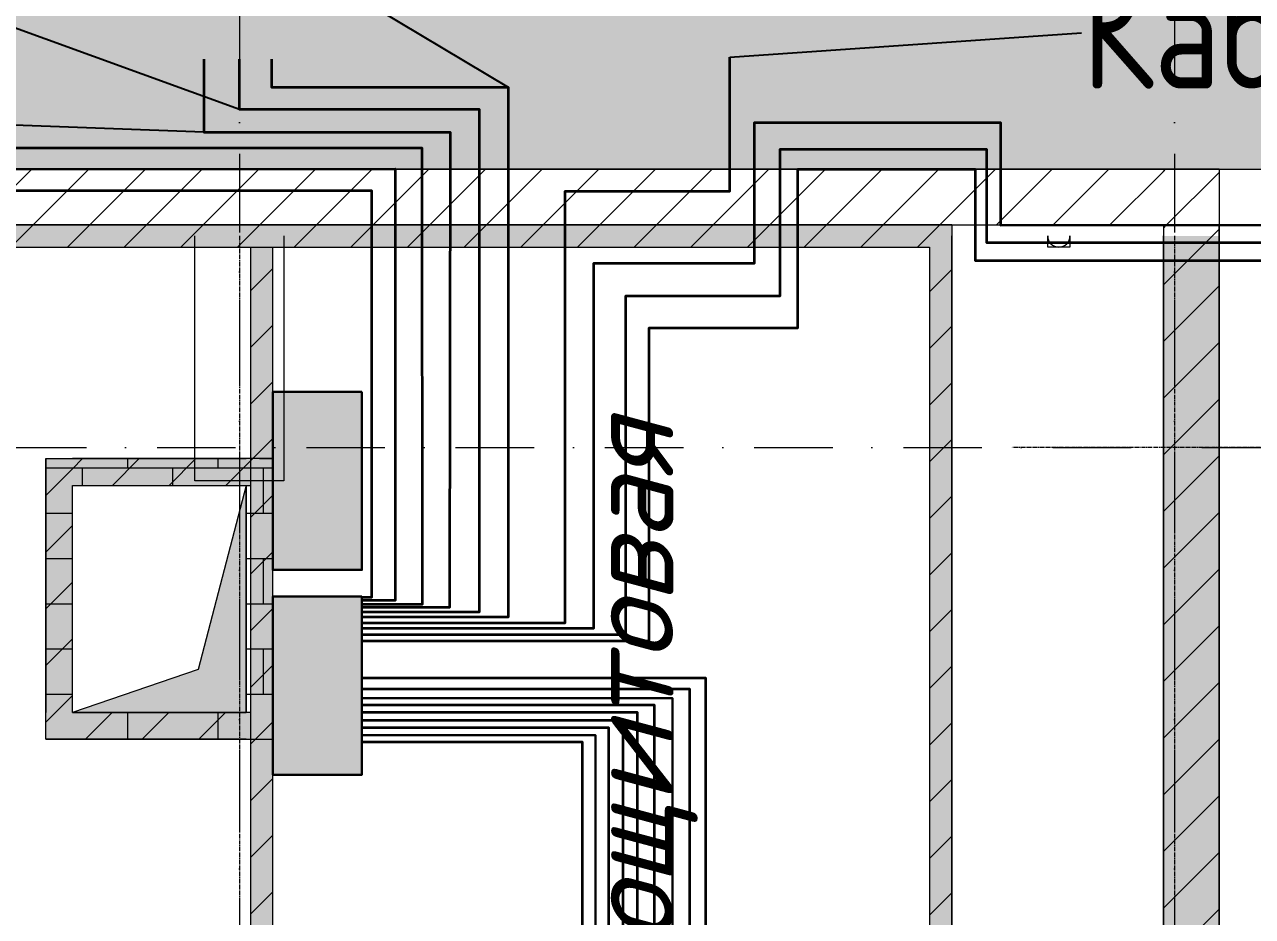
# Model space of a CAD drawing. Header units: millimetres. Extents: x 1499747 to 4230374, y -28481 to 441852.
# Drawn here: x 2463912 to 2469427, y 261267 to 265273 of the extents above; entities that cross this region are included whole.
import ezdxf
from ezdxf import colors
from ezdxf.entities.mleader import LeaderData, LeaderLine
from ezdxf.math import Vec2, Vec3
from ezdxf.xclip import XClip

# ---------------------------------------------------------------- set-up
doc = ezdxf.new("R2010")
doc.units = ezdxf.units.MM
doc.header["$MEASUREMENT"] = 0
doc.header["$XCLIPFRAME"] = 0
for name, pattern in [('CENTER2', [28.575, 19.05, -3.175, 3.175, -3.175]), ('Dot & Dashed', [670.277762, 352.777767, -176.388884, 0, -141.111112]), ('Штрихпунктирная', [670.277762, 352.777767, -176.388884, 0, -141.111112])]:
    doc.linetypes.add(name, pattern=pattern)
for name, color, linetype, lineweight in [('13 этаж_25_АР 06.03 custom_70_12 этаж_13_Интерьер - Мебель_Ном._пера__1_Ном._пера__1', 1, 'Continuous', 18), ('13 этаж_25_АР 06.03 custom_70_12 этаж_13_Интерьер - Мебель_Ном._пера__8_Ном._пера__8', 8, 'Continuous', 18), ('13 этаж_25_АР 06.03 custom_70__8 hatch_Ном._пера__8_Ном._пера__8', 8, 'Continuous', 18), ('13 этаж_25_АР 06.03 custom_70__Оси_Ном._пера__8_Ном._пера__8', 8, 'Continuous', 18), ('13 этаж_25_АР 06.03 custom_70_Выноски_Ном._пера__1_Ном._пера__1', 1, 'Continuous', 18), ('13 этаж_25_АР 06.03 custom_70_контур_Ном._пера__1_Ном._пера__1', 1, 'Continuous', 18), ('13 этаж_25_АР 06.03 custom_70_парапет 2_Ном._пера__8_Ном._пера__8', 8, 'Continuous', 18), ('13 этаж_25_АР 06.03 custom_70_Подложк_Ном._пера__1_Ном._пера__1', 1, 'Continuous', 18), ('13 этаж_25_АР 06.03 custom_70_Подложк_Ном._пера__8_Ном._пера__8', 8, 'Continuous', 18), ('13 этаж_25_АР 06.03 custom_70_Стойки_Ном._пера__1_Ном._пера__1', 1, 'Continuous', 18), ('13 этаж_25_АР 06.03 custom_70_Шахты 101_Ном._пера__14_Ном._пера__7', 7, 'Continuous', 18), ('13 этаж_25_АР 06.03 custom_70_Шахты_Ном._пера__7_Ном._пера__7', 7, 'Continuous', 18), ('13 этаж_25_Конструктив - Перекрытия_Ном._пера__1_Ном._пера__7', 7, 'Continuous', 18), ('13 этаж_25_Конструктив - Стены Ненесущие Газоблок_Ном._пера__169_Ном._пера__83', 83, 'Continuous', 18), ('13 этаж_25_Конструктив - Стены Ненесущие Газоблок_Ном._пера__47_Ном._пера__7', 7, 'Continuous', 18), ('13 этаж_25_Конструктив - Стены Ненесущие Газоблок_Ном._пера__74_Ном._пера__255', 255, 'Continuous', 18), ('13 этаж_25_Парапет_Ном._пера__102_Ном._пера__9', 9, 'Continuous', 18), ('13 этаж_25_Парапет_Ном._пера__20_Ном._пера__1', 1, 'Continuous', 18), ('13 этаж_25_Элемент Модели - Оси_Ном._пера__2_Ном._пера__8', 8, 'Continuous', 18), ('FTP Cable', 130, 'Continuous', 30), ('Кабель 2x4mm', 200, 'Continuous', 30), ('Кабель 2х6 mm', 150, 'Continuous', 30), ('ТП', 250, 'Continuous', 30)]:
    doc.layers.add(name, color=color, linetype=linetype, lineweight=lineweight)
doc.layers.add('Чертеж и Рисунок', color=7, linetype='Continuous')
doc.styles.add('ISOCPEUR_4', font='isocpeur.ttf', dxfattribs={"width": 0.85, "height": 250})
doc.styles.add('СГЕНЕРИР_СТИЛЬ_4', font='isocpeui.ttf')
pattern_1 = [(45, (1162404.69, 34264.05), (-127.2792, 127.2792), [])]

# ---------------------------------------------------------------- blocks, each defined once
blk = doc.blocks.new('Чертеж_4_25', base_point=(1186000, 29700))
at = {"layer": '13 этаж_25_АР 06.03 custom_70__8 hatch_Ном._пера__8_Ном._пера__8', "linetype": 'Continuous', "true_color": 0xc7c8ca}
h = blk.add_hatch(dxfattribs=at)
h.set_pattern_fill('ANSI36_0046_0019', color=9, style=0, pattern_type=2)
h.set_pattern_definition([(45, (1023281.01, -133771.585), (42.09495, 154.348152), [198.4375, -39.6875, 0, -39.6875])])
h.paths.add_polyline_path([(1199454.5, 30164.1), (1199704.7, 30164.1), (1199704.7, 45914.1), (1199454.5, 45914.1)])
blk.add_hatch(color=9, dxfattribs=at).paths.add_polyline_path([(1195334.5, 44794.1), (1195119.6, 43966.5), (1194554.5, 43774.1), (1195334.5, 43774.1)])
at = {"layer": '13 этаж_25_АР 06.03 custom_70_Шахты_Ном._пера__7_Ном._пера__7', "linetype": 'Continuous', "true_color": 0xc7c8ca}
h = blk.add_hatch(dxfattribs=at)
h.set_pattern_fill('AR_B816_0046_0019', color=9, style=0, pattern_type=2)
h.set_pattern_definition([(0, (1023281.01, -133771.58), (0, 203.2), []), (90, (1023281.01, -133771.58), (-203.2, 203.2), [203.2, -203.2])])
h.paths.add_polyline_path([(1194434.5, 43654.1), (1195454.5, 43654.1), (1195454.5, 44914.1), (1194434.5, 44914.1)])
h.paths.add_polyline_path([(1194554.5, 43774.1), (1194554.5, 44794.1), (1195334.5, 44794.1), (1195334.5, 43774.1)], flags=0)
at = {"layer": '13 этаж_25_Конструктив - Стены Ненесущие Газоблок_Ном._пера__169_Ном._пера__83', "linetype": 'Continuous', "true_color": 0xc7c8ca}
h = blk.add_hatch(dxfattribs=at)
h.set_pattern_fill('БЛОКИ_БЕТОННЫЕ_ЭФФЕКТИВН_72', color=9, style=0, pattern_type=2)
h.set_pattern_definition(pattern_1)
h.paths.add_polyline_path([(1199454.5, 46214.1), (1184404.7, 46214.1), (1184404.7, 45964.1), (1199454.5, 45964.1)])
h = blk.add_hatch(dxfattribs=at)
h.set_pattern_fill('БЛОКИ_БЕТОННЫЕ_ЭФФЕКТИВН_72', color=9, style=0, pattern_type=2)
h.set_pattern_definition(pattern_1)
h.paths.add_polyline_path([(1199454.5, 45964.1), (1199704.5, 45964.1), (1199704.5, 46214.1)])
h = blk.add_hatch(dxfattribs=at)
h.set_pattern_fill('БЛОКИ_БЕТОННЫЕ_ЭФФЕКТИВН_72', color=9, style=0, pattern_type=2)
h.set_pattern_definition(pattern_1)
h.paths.add_polyline_path([(1199454.5, 46214.1), (1199454.5, 45964.1), (1199704.5, 46214.1)])
h = blk.add_hatch(dxfattribs=at)
h.set_pattern_fill('БЛОКИ_БЕТОННЫЕ_ЭФФЕКТИВН_72', color=9, style=0, pattern_type=2)
h.set_pattern_definition(pattern_1)
h.paths.add_polyline_path([(1190754.7, 45864.1), (1198404.5, 45864.1), (1198404.5, 45964.1), (1190754.7, 45964.1)])
h = blk.add_hatch(dxfattribs=at)
h.set_pattern_fill('БЛОКИ_БЕТОННЫЕ_ЭФФЕКТИВН_72', color=9, style=0, pattern_type=2)
h.set_pattern_definition(pattern_1)
h.paths.add_polyline_path([(1198404.5, 45864.1), (1198504.5, 45864.1), (1198504.5, 45964.1)])
at = {"layer": '13 этаж_25_Конструктив - Стены Ненесущие Газоблок_Ном._пера__169_Ном._пера__83', "linetype": 'Continuous'}
h = blk.add_hatch(dxfattribs=at)
h.set_pattern_fill('БЛОКИ_БЕТОННЫЕ_ЭФФЕКТИВН_72', color=256, style=0, pattern_type=2)
h.set_pattern_definition(pattern_1)
h.paths.add_polyline_path([(1198404.5, 45864.1), (1198504.5, 45964.1), (1198404.5, 45964.1)])
at = {"layer": '13 этаж_25_Конструктив - Стены Ненесущие Газоблок_Ном._пера__169_Ном._пера__83', "linetype": 'Continuous', "true_color": 0xc7c8ca}
h = blk.add_hatch(dxfattribs=at)
h.set_pattern_fill('БЛОКИ_БЕТОННЫЕ_ЭФФЕКТИВН_72', color=9, style=0, pattern_type=2)
h.set_pattern_definition(pattern_1)
h.paths.add_polyline_path([(1199704.5, 30164), (1199704.5, 45964.1), (1199454.5, 45964.1), (1199454.5, 30164)])
h = blk.add_hatch(dxfattribs=at)
h.set_pattern_fill('БЛОКИ_БЕТОННЫЕ_ЭФФЕКТИВН_72', color=9, style=0, pattern_type=2)
h.set_pattern_definition(pattern_1)
h.paths.add_polyline_path([(1195454.5, 40064.1), (1195454.5, 45864.1), (1195354.5, 45864.1), (1195354.5, 40064.1)])
h = blk.add_hatch(dxfattribs=at)
h.set_pattern_fill('БЛОКИ_БЕТОННЫЕ_ЭФФЕКТИВН_72', color=9, style=0, pattern_type=2)
h.set_pattern_definition(pattern_1)
h.paths.add_polyline_path([(1198404.5, 45864.1), (1198404.5, 40164.1), (1198504.5, 40164.1), (1198504.5, 45864.1)])
h = blk.add_hatch(dxfattribs=at)
h.set_pattern_fill('БЛОКИ_БЕТОННЫЕ_ЭФФЕКТИВН_72', color=9, style=0, pattern_type=2)
h.set_pattern_definition(pattern_1)
h.paths.add_polyline_path([(1194434.5, 44914.1), (1194554.5, 44794.1), (1194554.5, 44914.1)])
h = blk.add_hatch(dxfattribs=at)
h.set_pattern_fill('БЛОКИ_БЕТОННЫЕ_ЭФФЕКТИВН_72', color=9, style=0, pattern_type=2)
h.set_pattern_definition(pattern_1)
h.paths.add_polyline_path([(1194434.5, 44794.1), (1194554.5, 44794.1), (1194434.5, 44914.1)])
h = blk.add_hatch(dxfattribs=at)
h.set_pattern_fill('БЛОКИ_БЕТОННЫЕ_ЭФФЕКТИВН_72', color=9, style=0, pattern_type=2)
h.set_pattern_definition(pattern_1)
h.paths.add_polyline_path([(1194554.5, 44794.1), (1195354.5, 44794.1), (1195354.5, 44914.1), (1194554.5, 44914.1)])
h = blk.add_hatch(dxfattribs=at)
h.set_pattern_fill('БЛОКИ_БЕТОННЫЕ_ЭФФЕКТИВН_72', color=9, style=0, pattern_type=2)
h.set_pattern_definition(pattern_1)
h.paths.add_polyline_path([(1194434.5, 44794.1), (1194434.5, 43774.1), (1194554.5, 43774.1), (1194554.5, 44794.1)])
at = {"layer": '13 этаж_25_Конструктив - Стены Ненесущие Газоблок_Ном._пера__169_Ном._пера__83', "linetype": 'Continuous'}
h = blk.add_hatch(dxfattribs=at)
h.set_pattern_fill('БЛОКИ_БЕТОННЫЕ_ЭФФЕКТИВН_72', color=256, style=0, pattern_type=2)
h.set_pattern_definition(pattern_1)
h.paths.add_polyline_path([(1194554.5, 43774.1), (1194434.5, 43774.1), (1194434.5, 43654.1)])
at = {"layer": '13 этаж_25_Конструктив - Стены Ненесущие Газоблок_Ном._пера__169_Ном._пера__83', "linetype": 'Continuous', "true_color": 0xc7c8ca}
h = blk.add_hatch(dxfattribs=at)
h.set_pattern_fill('БЛОКИ_БЕТОННЫЕ_ЭФФЕКТИВН_72', color=9, style=0, pattern_type=2)
h.set_pattern_definition(pattern_1)
h.paths.add_polyline_path([(1194554.5, 43774.1), (1194434.5, 43654.1), (1194554.5, 43654.1)])
h = blk.add_hatch(dxfattribs=at)
h.set_pattern_fill('БЛОКИ_БЕТОННЫЕ_ЭФФЕКТИВН_72', color=9, style=0, pattern_type=2)
h.set_pattern_definition(pattern_1)
h.paths.add_polyline_path([(1194554.5, 43654.1), (1195354.5, 43654.1), (1195354.5, 43774.1), (1194554.5, 43774.1)])
at = {"layer": '13 этаж_25_Конструктив - Стены Ненесущие Газоблок_Ном._пера__74_Ном._пера__255', "linetype": 'Continuous', "true_color": 0xc7c8ca}
for points in [[(1190754.7, 45864.1), (1198404.5, 45864.1), (1198404.5, 45964.1), (1190754.7, 45964.1)], [(1198404.5, 45864.1), (1198504.5, 45864.1), (1198504.5, 45964.1)], [(1198404.5, 45864.1), (1198504.5, 45964.1), (1198404.5, 45964.1)], [(1195454.5, 40064.1), (1195454.5, 45864.1), (1195354.5, 45864.1), (1195354.5, 40064.1)], [(1198404.5, 45864.1), (1198404.5, 40164.1), (1198504.5, 40164.1), (1198504.5, 45864.1)], [(1194434.5, 44914.1), (1194554.5, 44794.1), (1194554.5, 44914.1)], [(1194434.5, 44794.1), (1194554.5, 44794.1), (1194434.5, 44914.1)], [(1194554.5, 44794.1), (1195354.5, 44794.1), (1195354.5, 44914.1), (1194554.5, 44914.1)], [(1194434.5, 44794.1), (1194434.5, 43774.1), (1194554.5, 43774.1), (1194554.5, 44794.1)], [(1194554.5, 43774.1), (1194434.5, 43774.1), (1194434.5, 43654.1)], [(1194554.5, 43774.1), (1194434.5, 43654.1), (1194554.5, 43654.1)], [(1194554.5, 43654.1), (1195354.5, 43654.1), (1195354.5, 43774.1), (1194554.5, 43774.1)]]:
    blk.add_hatch(color=9, dxfattribs=at).paths.add_polyline_path(points)
at = {"layer": '13 этаж_25_Парапет_Ном._пера__102_Ном._пера__9', "linetype": 'Continuous', "true_color": 0xc7c8ca}
blk.add_hatch(color=9, dxfattribs=at).paths.add_polyline_path([(1185903.5, 47714.1), (1185903.5, 46214.1), (1214604.6, 46214.1), (1214604.6, 47714.1)])
at = {"layer": '13 этаж_25_АР 06.03 custom_70_12 этаж_13_Интерьер - Мебель_Ном._пера__1_Ном._пера__1', "color": 9, "linetype": 'Continuous', "true_color": 0xc7c8ca, "flags": 128}
blk.add_lwpolyline([(1195504.7, 45914.1), (1195504.7, 44814.1), (1195104.7, 44814.1), (1195104.7, 45914.1)], dxfattribs=at)
at = {"layer": '13 этаж_25_АР 06.03 custom_70_12 этаж_13_Интерьер - Мебель_Ном._пера__8_Ном._пера__8', "color": 9, "linetype": 'Continuous', "true_color": 0xc7c8ca, "flags": 128}
blk.add_lwpolyline([(1195504.7, 45914.1), (1195504.7, 44814.1), (1195104.7, 44814.1), (1195104.7, 45914.1)], dxfattribs=at)
at = {"layer": '13 этаж_25_АР 06.03 custom_70__Оси_Ном._пера__8_Ном._пера__8', "color": 9, "linetype": 'CENTER2', "true_color": 0xc7c8ca}
for p, q in [((1195304.7, 45914.1), (1195304.7, 30164.1)), ((1199504.7, 45914.1), (1199504.7, 30164.1)), ((1214204.7, 44964.1), (1198773.7, 44964.1))]:
    blk.add_line(p, q, dxfattribs=at)
at = {"layer": '13 этаж_25_АР 06.03 custom_70_контур_Ном._пера__1_Ном._пера__1', "color": 9, "linetype": 'Continuous', "true_color": 0xc7c8ca, "flags": 128}
for points in [[(1198504.5, 45914.1), (1198504.5, 40064.1)], [(1193424.5, 40164.1), (1190754.7, 40164.1), (1190754.7, 45864.1), (1195354.5, 45864.1), (1195354.5, 40164.1)], [(1195454.5, 40164.1), (1195454.5, 40804.1), (1195454.5, 45864.1), (1198404.5, 45864.1), (1198404.5, 40164.1)]]:
    blk.add_lwpolyline(points, dxfattribs=at)
at = {"layer": '13 этаж_25_АР 06.03 custom_70_парапет 2_Ном._пера__8_Ном._пера__8', "color": 9, "linetype": 'Continuous', "true_color": 0xc7c8ca, "flags": 128}
for points in [[(1199704.5, 30164.1), (1199454.5, 30164.1), (1199454.5, 45914.1)], [(1199704.7, 45914.1), (1199704.7, 30564.1), (1199704.4, 30564.1)]]:
    blk.add_lwpolyline(points, dxfattribs=at)
at = {"layer": '13 этаж_25_АР 06.03 custom_70_Подложк_Ном._пера__1_Ном._пера__1', "color": 9, "linetype": 'Continuous', "true_color": 0xc7c8ca, "flags": 128}
for points in [[(1198504.5, 45864.1), (1198504.5, 45914.1)], [(1190754.7, 45864.1), (1195454.5, 45864.1)], [(1195604.5, 45864.1), (1198404.5, 45864.1)]]:
    blk.add_lwpolyline(points, dxfattribs=at)
at = {"layer": '13 этаж_25_АР 06.03 custom_70_Подложк_Ном._пера__1_Ном._пера__1', "color": 9, "linetype": 'Continuous', "true_color": 0xc7c8ca}
blk.add_arc((1198984.5, 45914.1), 50, 180, 0, dxfattribs=at)
at = {"layer": '13 этаж_25_АР 06.03 custom_70_Подложк_Ном._пера__8_Ном._пера__8', "color": 9, "linetype": 'Continuous', "true_color": 0xc7c8ca, "flags": 128}
blk.add_lwpolyline([(1199034.5, 45914.1), (1199034.5, 45864.1), (1198934.5, 45864.1), (1198934.5, 45914.1)], dxfattribs=at)
at = {"layer": '13 этаж_25_АР 06.03 custom_70_Стойки_Ном._пера__1_Ном._пера__1', "color": 9, "linetype": 'Continuous', "true_color": 0xc7c8ca, "flags": 128}
for points in [[(1195394.5, 44914.1), (1195404.5, 44914.1), (1195454.5, 44914.1), (1195334.5, 44914.1)], [(1195334.5, 43654.1), (1195454.5, 43654.1), (1195454.5, 44914.1)], [(1195394.5, 44914.1), (1195404.5, 44914.1), (1195454.5, 44914.1), (1195334.5, 44914.1)], [(1195334.5, 44794.1), (1195334.5, 43774.1)]]:
    blk.add_lwpolyline(points, dxfattribs=at)
at = {"layer": '13 этаж_25_АР 06.03 custom_70_Шахты 101_Ном._пера__14_Ном._пера__7', "color": 9, "linetype": 'Continuous', "true_color": 0xc7c8ca, "flags": 128}
blk.add_lwpolyline([(1194554.5, 43774.1), (1195334.5, 43774.1), (1195334.5, 44794.1), (1195119.6, 43966.5), (1194554.5, 43774.1), (1194554.5, 44794.1), (1195334.5, 44794.1)], dxfattribs=at)
at = {"layer": '13 этаж_25_АР 06.03 custom_70_Шахты_Ном._пера__7_Ном._пера__7', "color": 9, "linetype": 'Continuous', "true_color": 0xc7c8ca, "flags": 128}
for points in [[(1195334.5, 43654.1), (1194434.5, 43654.1), (1194434.5, 44914.1), (1195334.5, 44914.1)], [(1195334.5, 43654.1), (1194434.5, 43654.1), (1194434.5, 44914.1), (1195334.5, 44914.1)], [(1195334.5, 43654.1), (1195454.5, 43654.1), (1195454.5, 44914.1)], [(1195334.5, 43774.1), (1194554.5, 43774.1), (1194554.5, 44794.1), (1195334.5, 44794.1)], [(1195334.5, 43774.1), (1194554.5, 43774.1), (1194554.5, 44794.1), (1195334.5, 44794.1)], [(1195334.5, 44794.1), (1195334.5, 43774.1)]]:
    blk.add_lwpolyline(points, dxfattribs=at)
at = {"layer": '13 этаж_25_Конструктив - Перекрытия_Ном._пера__1_Ном._пера__7', "linetype": 'Continuous', "flags": 128}
blk.add_lwpolyline([(1169569.7, 32064.1), (1169569.7, 47364.1), (1181404.7, 47364.1), (1181404.7, 46214.1), (1199704.5, 46214.1), (1199704.5, 29914), (1190354.6, 29914), (1180954.5, 29914), (1180954.5, 32064.1)], close=True, dxfattribs=at)
at = {"layer": '13 этаж_25_Конструктив - Стены Ненесущие Газоблок_Ном._пера__47_Ном._пера__7', "color": 9, "linetype": 'Continuous', "true_color": 0xc7c8ca, "flags": 128}
for points in [[(1199704.5, 46214.1), (1184404.7, 46214.1)], [(1199704.5, 46214.1), (1199704.5, 45964.1)], [(1184404.7, 45964.1), (1199454.5, 45964.1)], [(1198504.5, 45964.1), (1190654.7, 45964.1)], [(1198504.5, 45964.1), (1198504.5, 45864.1)], [(1199454.5, 45964.1), (1199454.5, 30164)], [(1199704.5, 30164), (1199704.5, 45964.1)], [(1190754.7, 45864.1), (1195354.5, 45864.1)], [(1195354.5, 45864.1), (1195354.5, 44914.1)], [(1195454.5, 40164.1), (1195454.5, 45864.1)], [(1195454.5, 45864.1), (1198404.5, 45864.1)], [(1198404.5, 45864.1), (1198404.5, 40704.1)], [(1198504.5, 40164.1), (1198504.5, 45864.1)], [(1194434.5, 44914.1), (1194554.5, 44914.1)], [(1194434.5, 44914.1), (1194434.5, 43774.1)], [(1195354.5, 44914.1), (1194554.5, 44914.1)], [(1194554.5, 43774.1), (1194554.5, 44794.1)], [(1194554.5, 44794.1), (1195354.5, 44794.1)], [(1195354.5, 44794.1), (1195354.5, 43774.1)], [(1194434.5, 43654.1), (1194434.5, 43774.1)], [(1195354.5, 43774.1), (1194554.5, 43774.1)], [(1194434.5, 43654.1), (1195354.5, 43654.1)], [(1195354.5, 43654.1), (1195354.5, 40164.1)]]:
    blk.add_lwpolyline(points, dxfattribs=at)
at = {"layer": '13 этаж_25_Парапет_Ном._пера__20_Ном._пера__1', "color": 9, "linetype": 'Continuous', "true_color": 0xc7c8ca}
blk.add_line((1185903.5, 46214.1), (1214604.6, 46214.1), dxfattribs=at)
at = {"layer": '13 этаж_25_Парапет_Ном._пера__20_Ном._пера__1', "color": 9, "linetype": 'Dot & Dashed', "true_color": 0xc7c8ca}
blk.add_line((1185903.5, 46214.1), (1214604.6, 46214.1), dxfattribs=at)
at = {"layer": '13 этаж_25_Элемент Модели - Оси_Ном._пера__2_Ном._пера__8', "linetype": 'Штрихпунктирная'}
for p, q in [((1195304.7, 48964.1), (1195304.7, 14064.1)), ((1199504.7, 48964.1), (1199504.7, 14064.1)), ((1159404.7, 45964.1), (1216204.7, 45964.1)), ((1159404.7, 44964.1), (1216204.7, 44964.1))]:
    blk.add_line(p, q, dxfattribs=at)
at = {"layer": '13 этаж_25_АР 06.03 custom_70_Выноски_Ном._пера__1_Ном._пера__1', "color": 9, "linetype": 'Continuous', "true_color": 0xc7c8ca, "insert": (1196854, 41055.1), "char_height": 400, "attachment_point": 1, "rotation": 90, "style": 'СГЕНЕРИР_СТИЛЬ_4'}
blk.add_mtext('\\A1;{\\pql;\\fISOCPEUR|b0|i1|c204|p0;\\W1.000000;Электрощитовая}', dxfattribs=at)

msp = doc.modelspace()

# ---------------------------------------------------------------- block references
at = {"layer": 'Чертеж и Рисунок', "linetype": 'Continuous'}
ref = msp.add_blockref('Чертеж_4_25', (2455572.80168, 248109.33943), dxfattribs=at)
XClip(ref).set_block_clipping_path([(1144000, 0), (1228000, 59400.0000000006)])

# ---------------------------------------------------------------- next in the draw order: hatches: boundary and pattern name
at = {"layer": 'Кабель 2x4mm', "lineweight": 30, "true_color": 0x105689}
h = msp.add_hatch(color=146, dxfattribs=at)
h.dxf.hatch_style = 1
h.paths.add_polyline_path([(2464987.13731, 265089.7427, 1), (2464776.03244, 265089.7427, 1)])
h = msp.add_hatch(color=146, dxfattribs=at)
h.dxf.hatch_style = 1
h.paths.add_polyline_path([(2465158.62269, 265093.76496, 1), (2464947.51782, 265093.76496, 1)])
h = msp.add_hatch(color=146, dxfattribs=at)
h.dxf.hatch_style = 1
h.paths.add_polyline_path([(2467229.48966, 265104.67773, 1), (2467018.38479, 265104.67773, 1)])
h = msp.add_hatch(color=146, dxfattribs=at)
h.dxf.hatch_style = 1
h.paths.add_polyline_path([(2464813.55143, 265083.31298, 1), (2464602.44656, 265083.31298, 1)])
at = {"layer": 'Кабель 2х6 mm', "lineweight": 30, "true_color": 0x000000}
h = msp.add_hatch(dxfattribs=at)
h.set_pattern_fill('ANSI31', color=18)
h.set_pattern_definition([(45, (72664.80522, 113866.31675), (-0.088388347648, 0.088388347648), [])])
h.paths.add_polyline_path([(2465427.34839, 262703.6372), (2465027.34839, 262703.6372), (2465027.34839, 261903.6372), (2465427.34839, 261903.6372)])
h.paths.add_polyline_path([(2465427.34839, 263623.39312), (2465027.34839, 263623.39312), (2465027.34839, 262823.39312), (2465427.34839, 262823.39312)])

# ---------------------------------------------------------------- next in the draw order: linework, layer by layer
at = {"layer": 'FTP Cable', "lineweight": 35}
for points in [[(2450539.71334, 266518.79101), (2450539.71334, 265879.0716), (2451182.15136, 265879.0716), (2451182.15136, 264621.98056), (2465576.86849, 264624.86303), (2465576.86849, 262685.6432), (2465427.34839, 262685.6432)], [(2465425.68586, 262670.001), (2465700.10048, 262670.001), (2465697.97877, 264718.52163), (2451307.13295, 264718.52163), (2451307.13295, 266004.03043), (2450648.1756, 266004.03043), (2450648.1756, 266518.79101)], [(2465427.34839, 262051.66414), (2466417.33113, 262051.66414), (2466417.33113, 257941.35352), (2468890.20482, 257941.35352), (2468890.20482, 256297.40538), (2458403.32454, 256297.40538), (2458403.32454, 249553.50618), (2451627.4163, 249553.50618), (2451627.4163, 251568.37464), (2439656.8894, 251568.37464), (2439656.8894, 265523.45889), (2443579.42094, 265523.45889), (2443579.42094, 266122.09506)], [(2465427.34839, 262700.50036), (2465472.57327, 262700.50036), (2465472.57327, 264526.12553), (2451033.63966, 264526.12553), (2451033.63966, 265773.42179), (2443794.96763, 265773.42179), (2443794.96763, 266122.05852)], [(2465427.34839, 262504.70583), (2466717.97718, 262504.70583), (2466717.97718, 263910.51255), (2467384.5892, 263910.51255), (2467384.5892, 264623.42179), (2468181.67988, 264623.42179), (2468181.67988, 264212.87878), (2478902.02489, 264212.87878), (2478902.02489, 264623.39515), (2484177.41362, 264623.39515), (2484177.41342, 266123.3902)], [(2465427.34839, 262115.63214), (2466535.59931, 262115.63214), (2466535.59931, 258096.14745), (2469040.16068, 258096.14745), (2469040.16068, 256152.45966), (2458575.52965, 256152.45966), (2458575.52965, 249322.42992), (2451326.35708, 249322.42992), (2451326.35708, 251273.91037), (2439392.4918, 251273.91037), (2439392.4918, 265097.18144), (2439092.4163, 265097.00868)], [(2464717.4462, 265117.6009), (2464717.4462, 264789.06924), (2465824.08076, 264789.06924), (2465821.44042, 262654.51635), (2465424.70804, 262654.51635)], [(2465427.34839, 262635.18389), (2465954.91637, 262635.18389), (2465954.91637, 264891.13541), (2464877.4918, 264891.13541), (2464877.4918, 265117.6009)], [(2465427.34839, 262613.46959), (2466086.56504, 262613.46959), (2466086.56504, 264990.44502), (2465023.488, 264990.44502), (2465023.488, 265117.6009)], [(2465427.34839, 262585.7179), (2466339.9249, 262585.7179), (2466339.9249, 264525.34201), (2467080.37384, 264525.34201), (2467080.37384, 265126.35823)], [(2483818.64983, 264947.87608), (2483818.64983, 264725.55551), (2478835.65741, 264702.45515), (2478835.65741, 264292.74065), (2468234.25385, 264292.74065), (2468234.25385, 264711.72927), (2467304.20787, 264711.72927), (2467304.20787, 264053.80663), (2466611.5909, 264053.80663), (2466611.5909, 262532.19317), (2465427.34839, 262532.19317)], [(2465427.34839, 262562.57236), (2466469.74252, 262562.57236), (2466469.74252, 264201.34118), (2467190.49736, 264201.34118), (2467190.49736, 264833.78175), (2468295.30445, 264833.78175), (2468295.30445, 264372.26207), (2478777.25534, 264374.51833), (2478777.25534, 264815.87947), (2483617.08726, 264815.87947), (2483617.08726, 264945.75779)], [(2465427.34839, 262338.95672), (2466970.58493, 262338.95672), (2466970.58493, 258591.44552), (2469511.11012, 258591.44552), (2469511.11012, 255662.98028), (2459197.29978, 255662.98028), (2459197.29978, 248736.86744), (2454924.30802, 248736.86744), (2454924.30802, 248683.01815), (2469377.43806, 248683.01815), (2469377.43806, 234101.91029), (2469027.22978, 233872.09499)], [(2469027.22978, 247922.09323), (2469224.59593, 247922.09323), (2469224.59593, 248573.45889), (2454824.37038, 248573.45889), (2454824.37038, 248803.28137), (2459076.69694, 248803.28137), (2459076.69694, 255747.25133), (2469433.35077, 255747.25133), (2469433.35077, 258546.92746), (2466899.96355, 258546.92746), (2466899.96355, 262287.78179), (2465427.34839, 262287.78179)], [(2465427.34839, 262217.32513), (2466740.1836, 262217.32513), (2466740.1836, 258347.01544), (2469277.4918, 258347.01544), (2469277.4918, 255922.03107), (2458885.46981, 255922.03107), (2458885.46981, 248996.50714), (2450877.73497, 248996.50714), (2450877.73497, 250835.13744), (2450127.58299, 250835.13744), (2450127.05187, 250072.09506)], [(2465427.34839, 262184.52137), (2466663.37826, 262184.52137), (2466663.37826, 258267.05811), (2469204.85747, 258267.05811), (2469204.85747, 255996.71595), (2458785.04707, 256035.04131), (2458785.04707, 249120.15475), (2451026.63251, 249120.15475), (2451026.63251, 250975.17928), (2439375.76749, 250975.17928), (2439375.76749, 250267.80758), (2430217.0578, 250267.80758), (2430177.4918, 250073.3902)], [(2465427.34839, 262149.25566), (2466599.59642, 262149.25566), (2466599.59642, 258181.61079), (2469126.24196, 258181.61079), (2469126.24196, 256086.99618), (2458671.25962, 256086.99618), (2458671.25962, 249220.97725), (2451176.48345, 249210.19668), (2451176.48345, 251125.73922), (2439095.11399, 251125.73922), (2439089.71862, 251947.09506)]]:
    msp.add_lwpolyline(points, dxfattribs=at)
at = {"layer": 'FTP Cable', "lineweight": 30}
for points in [[(2465427.34839, 262082.00862), (2466476.26952, 262082.00862), (2466476.26952, 257999.55994), (2468961.35437, 257999.55994), (2468961.35437, 256230.17946), (2458478.31806, 256230.17946), (2458478.31806, 249430.3312), (2451476.33666, 249430.3312), (2451476.33666, 251424.6246), (2439523.61612, 251424.6246), (2439523.61612, 265948.78968), (2430393.93538, 265948.78968), (2430177.4918, 266122.09506)], [(2465427.34839, 262246.84985), (2466822.48796, 262246.84985), (2466822.48796, 258442.38267), (2469362.01511, 258442.38267), (2469362.01511, 255845.47737), (2458972.76067, 255845.47737), (2458972.76067, 248874.78743), (2450477.4163, 248875.65968), (2450477.4163, 248323.38837), (2450127.31743, 247923.38927)]]:
    msp.add_lwpolyline(points, dxfattribs=at)
at = {"layer": 'Кабель 2х6 mm', "color": 18, "lineweight": 30, "true_color": 0x000000}
for points in [[(2465427.34839, 263623.39312), (2465027.34839, 263623.39312), (2465027.34839, 262823.39312), (2465427.34839, 262823.39312)], [(2465427.34839, 262703.6372), (2465027.34839, 262703.6372), (2465027.34839, 261903.6372), (2465427.34839, 261903.6372)]]:
    msp.add_lwpolyline(points, close=True, dxfattribs=at)

# ---------------------------------------------------------------- next in the draw order: leaders
at = {"layer": 'ТП', "lineweight": 30}
ml = msp.add_multileader_mtext('Standard', dxfattribs=at)
ml.set_content('Кабель 1.05', color=256, style='ISOCPEUR_4')
ml.set_leader_properties()
ml.build(insert=Vec2(0, 0))
ml.multileader.update_dxf_attribs({"text_right_attachment_type": 6, "dogleg_length": 0.36, "arrow_head_size": 0.18})
ctx = ml.context
ctx.base_point, ctx.char_height, ctx.arrow_head_size, ctx.landing_gap_size, ctx.plane_origin, ctx.plane_x_axis, ctx.plane_y_axis = Vec3(2460351.31738, 265802.57272), 500, 0.18, 0.09, Vec3(2479936.07049, 263963.38053), Vec3(0.9999997664, 0.0006834744), Vec3(-0.0006834744, 0.9999997664)
ctx.right_attachment, ctx.text_align_type = 6, 2
notes = []
notes.append((ctx, [(1, (1, 1, 0), (2463326.7359, 265454.60626), (-0.9999997664, -0.0006834744), 0.00000000013, [(0, [(2464877.4918, 264891.13541)], 0, [])])]))
ctx.mtext.insert, ctx.mtext.text_direction, ctx.mtext.rotation, ctx.mtext.width, ctx.mtext.alignment, ctx.mtext.flow_direction = Vec3(2463326.23582, 266054.60606), Vec3(0.9999997664, 0.0006834744), 0.0006834744, 3333.2408404, 3, 5
ml = msp.add_multileader_mtext('Standard', dxfattribs=at)
ml.set_content('Кабель 1.04', color=256, style='ISOCPEUR_4')
ml.set_leader_properties()
ml.build(insert=Vec2(0, 0))
ml.multileader.update_dxf_attribs({"text_right_attachment_type": 6, "dogleg_length": 0.36, "arrow_head_size": 0.18})
ctx = ml.context
ctx.base_point, ctx.char_height, ctx.arrow_head_size, ctx.landing_gap_size, ctx.plane_origin, ctx.plane_x_axis, ctx.plane_y_axis = Vec3(2464715.77975, 265808.60961), 500, 0.18, 0.09, Vec3(2477170.51579, 264392.69555), Vec3(0.9999997664, 0.0006834744), Vec3(-0.0006834744, 0.9999997664)
ctx.right_attachment = 6
notes.append((ctx, [(0, (1, 1, 0), (2464715.77975, 265808.60961), (0.9999997664, 0.0006834744), 0.00000000013, [(0, [(2466086.56504, 264990.44502)], 0, [])])]))
ctx.mtext.insert, ctx.mtext.text_direction, ctx.mtext.rotation, ctx.mtext.width, ctx.mtext.flow_direction = Vec3(2464715.69888, 266058.60962), Vec3(0.9999997664, 0.0006834744), 0.0006834744, 3333.2408404, 5
ml = msp.add_multileader_mtext('Standard', dxfattribs=at)
ml.set_content('Кабель 1.07', color=256, style='ISOCPEUR_4')
ml.set_leader_properties()
ml.build(insert=Vec2(0, 0))
ml.multileader.update_dxf_attribs({"text_right_attachment_type": 6, "dogleg_length": 0.36, "arrow_head_size": 0.18})
ctx = ml.context
ctx.base_point, ctx.char_height, ctx.arrow_head_size, ctx.landing_gap_size, ctx.plane_origin, ctx.plane_x_axis, ctx.plane_y_axis = Vec3(2468658.84561, 265235.84421), 500, 0.18, 0.09, Vec3(2481129.03863, 264116.0827), Vec3(0.9999997664, 0.0006834744), Vec3(-0.0006834744, 0.9999997664)
ctx.right_attachment = 6
notes.append((ctx, [(0, (1, 1, 0), (2468658.84561, 265235.84421), (0.9999997664, 0.0006834744), 0.00000000013, [(0, [(2467080.37384, 265126.35823)], 0, [])])]))
ctx.mtext.insert, ctx.mtext.text_direction, ctx.mtext.rotation, ctx.mtext.width, ctx.mtext.flow_direction = Vec3(2468658.76475, 265485.84422), Vec3(0.9999997664, 0.0006834744), 0.0006834744, 3333.2408404, 5
ml = msp.add_multileader_mtext('Standard', dxfattribs=at)
ml.set_content('Кабель 1.06', color=256, style='ISOCPEUR_4')
ml.set_leader_properties()
ml.build(insert=Vec2(0, 0))
ml.multileader.update_dxf_attribs({"text_right_attachment_type": 6, "dogleg_length": 0.36, "arrow_head_size": 0.18})
ctx = ml.context
ctx.base_point, ctx.char_height, ctx.arrow_head_size, ctx.landing_gap_size, ctx.plane_origin, ctx.plane_x_axis, ctx.plane_y_axis = Vec3(2460377.10518, 265189.35876), 500, 0.18, 0.09, Vec3(2474866.18813, 264189.84602), Vec3(0.9999997664, 0.0006834744), Vec3(-0.0006834744, 0.9999997664)
ctx.right_attachment, ctx.text_align_type = 6, 2
notes.append((ctx, [(1, (1, 1, 0), (2463352.5237, 264841.3923), (-0.9999997664, -0.0006834744), 0.00000000013, [(0, [(2464717.4462, 264789.06924)], 0, [])])]))
ctx.mtext.insert, ctx.mtext.text_direction, ctx.mtext.rotation, ctx.mtext.width, ctx.mtext.alignment, ctx.mtext.flow_direction = Vec3(2463352.02362, 265441.3921), Vec3(0.9999997664, 0.0006834744), 0.0006834744, 3333.2408404, 3, 5
for ctx, leaders in notes:
    for number, flags, end, landing, length, lines in leaders:
        leader = LeaderData()
        leader.index, (leader.has_last_leader_line, leader.has_dogleg_vector, leader.attachment_direction) = number, flags
        leader.last_leader_point, leader.dogleg_vector, leader.dogleg_length = Vec3(end), Vec3(landing), length
        for number, points, colour, breaks in lines:
            line = LeaderLine()
            line.index, line.vertices, line.color, line.breaks = number, Vec3.list(points), colors.encode_raw_color(colour), breaks
            leader.lines.append(line)
        ctx.leaders.append(leader)

doc.saveas('drawing.dxf')
